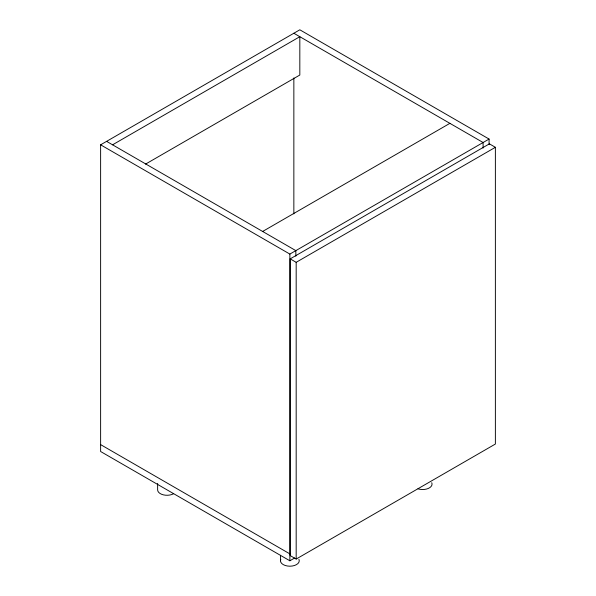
<?xml version="1.0" encoding="UTF-8"?>
<svg xmlns="http://www.w3.org/2000/svg" width="596" height="596" viewBox="0 0 596 596"><rect width="100%" height="100%" fill="white"/><g stroke="black" fill="none" stroke-linecap="round" stroke-linejoin="round"><path stroke-width="0.89" d="M294.685 557.998L289.865 560.776L100.62 451.515L100.62 144.813L299.825 29.8L489.078 139.062L489.078 144.649M112.569 144.813L299.825 36.699L299.825 75.036L145.521 164.124M262.642 231.457L449.898 123.342M100.62 144.813L289.865 254.075L489.078 139.062M290.2 258.865L489.405 143.852L495.38 147.301L495.38 444.042L296.175 559.055L290.2 555.599L290.2 258.865L296.175 262.315L495.38 147.301M293.85 33.249L483.095 142.511L483.095 148.099M106.595 141.364L295.839 250.625L295.839 256.213M100.62 444.616L289.865 553.878M296.175 262.315L296.175 559.055M293.85 77.942L293.85 213.875M289.865 254.075L289.865 560.776M280.478 555.301L280.478 560.776M157.627 483.468L157.627 489.852A9.394 5.424 0 0 0 163.423 494.866A9.394 5.424 0 0 0 173.66 493.689M431.742 482.7A9.394 5.424 0 0 1 428.39 488.407A9.394 5.424 0 0 1 417.975 488.802M298.939 559.376A9.394 5.424 0 0 1 289.865 566.2A9.394 5.424 0 0 1 280.798 559.376"/></g></svg>
